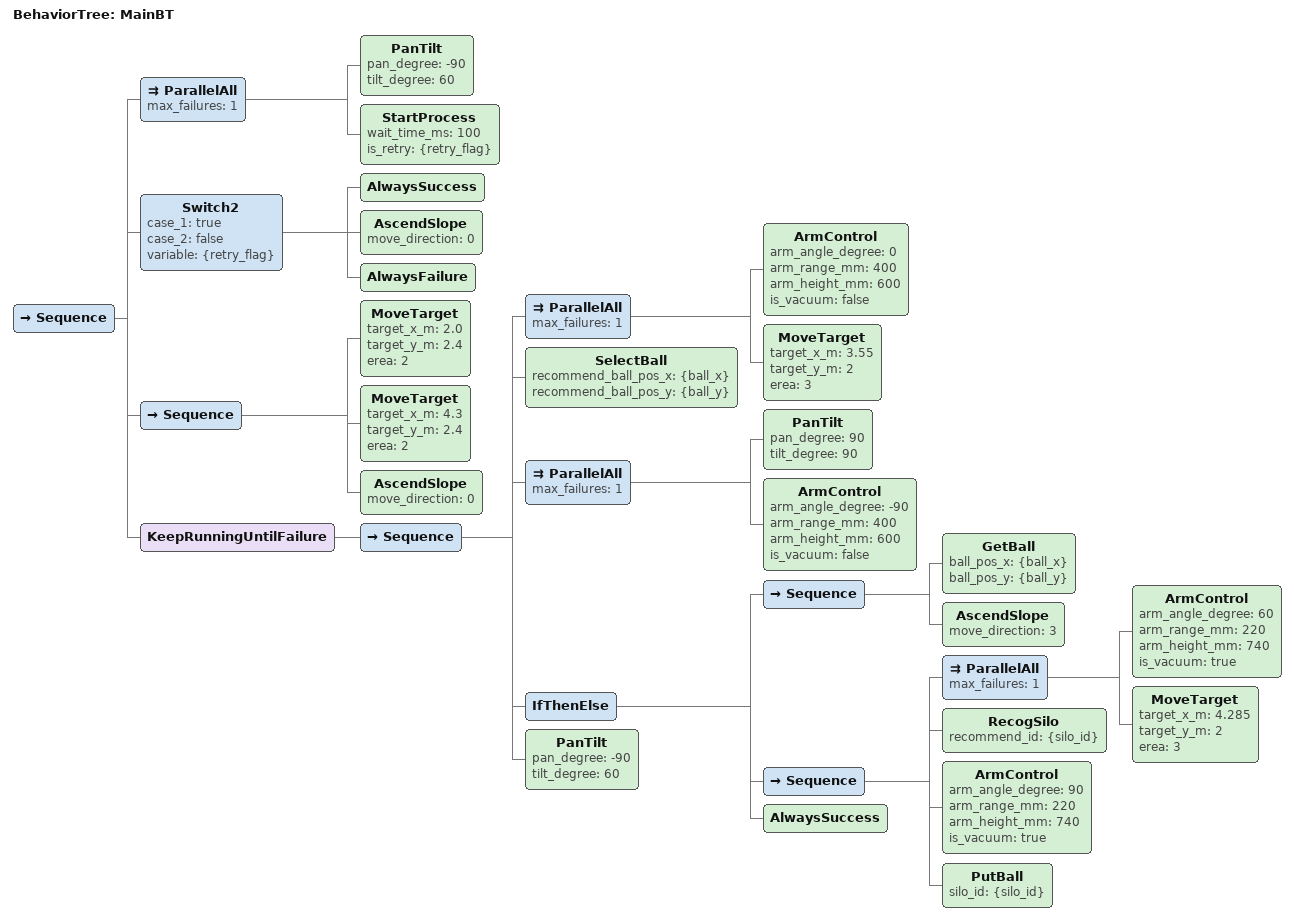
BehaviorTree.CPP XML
<?xml version="1.0" encoding="UTF-8"?>
<root BTCPP_format="4">
  <BehaviorTree ID="MainBT">
    <Sequence>
      <ParallelAll max_failures="1">
        <PanTilt pan_degree="-90"
                 tilt_degree="60"/>
        <StartProcess wait_time_ms="100"
                      is_retry="{retry_flag}"/>
      </ParallelAll>
      <Switch2 case_1="true"
               case_2="false"
               variable="{retry_flag}">
        <AlwaysSuccess/>
        <AscendSlope move_direction="0"/>
        <AlwaysFailure/>
      </Switch2>
      <Sequence>
        <MoveTarget target_x_m="2.0"
                    target_y_m="2.4"
                    erea="2"/>
        <MoveTarget target_x_m="4.3"
                    target_y_m="2.4"
                    erea="2"/>
        <AscendSlope move_direction="0"/>
      </Sequence>
      <KeepRunningUntilFailure>
        <Sequence>
          <ParallelAll max_failures="1">
            <ArmControl arm_angle_degree="0"
                        arm_range_mm="400"
                        arm_height_mm="600"
                        is_vacuum="false"/>
            <MoveTarget target_x_m="3.55"
                        target_y_m="2"
                        erea="3"/>
          </ParallelAll>
          <SelectBall recommend_ball_pos_x="{ball_x}"
                      recommend_ball_pos_y="{ball_y}"/>
          <ParallelAll max_failures="1">
            <PanTilt pan_degree="90"
                     tilt_degree="90"/>
            <ArmControl arm_angle_degree="-90"
                        arm_range_mm="400"
                        arm_height_mm="600"
                        is_vacuum="false"/>
          </ParallelAll>
          <IfThenElse>
            <Sequence>
              <GetBall ball_pos_x="{ball_x}"
                       ball_pos_y="{ball_y}"/>
              <AscendSlope move_direction="3"/>
            </Sequence>
            <Sequence>
              <ParallelAll max_failures="1">
                <ArmControl arm_angle_degree="60"
                            arm_range_mm="220"
                            arm_height_mm="740"
                            is_vacuum="true"/>
                <MoveTarget target_x_m="4.285"
                            target_y_m="2"
                            erea="3"/>
              </ParallelAll>
              <RecogSilo recommend_id="{silo_id}"/>
              <ArmControl arm_angle_degree="90"
                          arm_range_mm="220"
                          arm_height_mm="740"
                          is_vacuum="true"/>
              <PutBall silo_id="{silo_id}"/>
            </Sequence>
            <AlwaysSuccess/>
          </IfThenElse>
          <PanTilt pan_degree="-90"
                   tilt_degree="60"/>
        </Sequence>
      </KeepRunningUntilFailure>
    </Sequence>
  </BehaviorTree>

</root>
